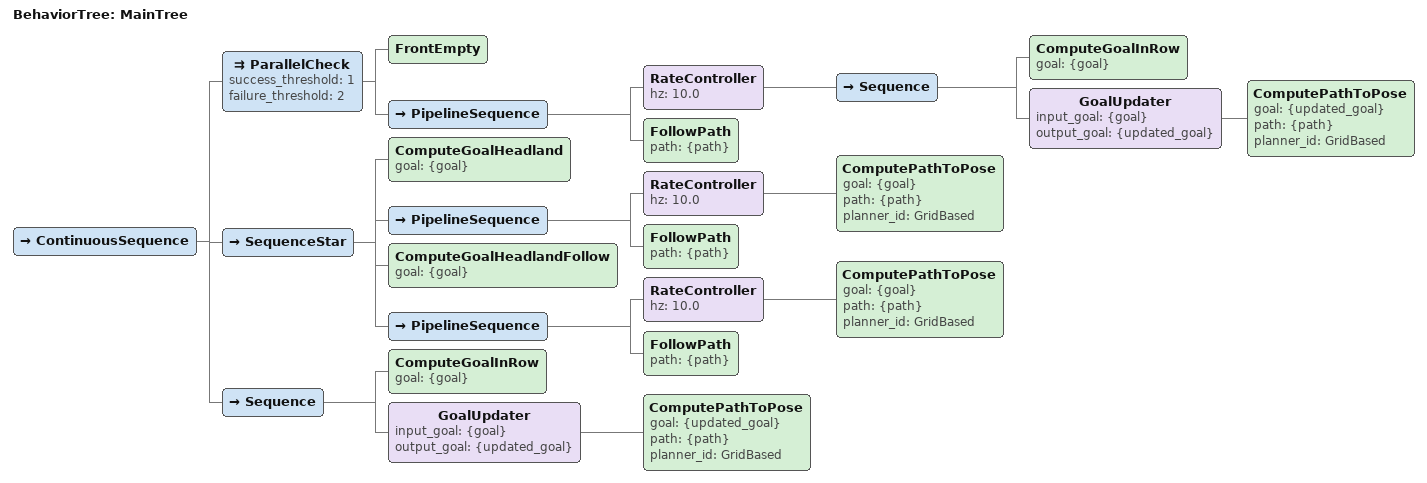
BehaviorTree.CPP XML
<root main_tree_to_execute="MainTree">
  <BehaviorTree ID="MainTree">
    <ContinuousSequence>
      <ParallelCheck success_threshold="1" failure_threshold="2">
        <FrontEmpty/>
        <PipelineSequence>
          <RateController hz="10.0">
            <Sequence>
              <ComputeGoalInRow goal="{goal}"/>
              <GoalUpdater input_goal="{goal}" output_goal="{updated_goal}">
                <ComputePathToPose goal="{updated_goal}" path="{path}" planner_id="GridBased"/>
              </GoalUpdater>
            </Sequence>
          </RateController>
          <FollowPath path="{path}"/>
        </PipelineSequence>
      </ParallelCheck>
      <SequenceStar>
        <ComputeGoalHeadland goal="{goal}"/>
        <PipelineSequence>
          <RateController hz="10.0">
            <ComputePathToPose goal="{goal}" path="{path}" planner_id="GridBased"/>
          </RateController>
          <FollowPath path="{path}"/>
        </PipelineSequence>
        <ComputeGoalHeadlandFollow goal="{goal}"/>
        <PipelineSequence>
          <RateController hz="10.0">
            <ComputePathToPose goal="{goal}" path="{path}" planner_id="GridBased"/>
          </RateController>
          <FollowPath path="{path}"/>
        </PipelineSequence>
      </SequenceStar>
      <Sequence>
        <ComputeGoalInRow goal="{goal}"/>
        <GoalUpdater input_goal="{goal}" output_goal="{updated_goal}">
          <ComputePathToPose goal="{updated_goal}" path="{path}" planner_id="GridBased"/>
        </GoalUpdater>
      </Sequence>
    </ContinuousSequence>
  </BehaviorTree>
</root>
